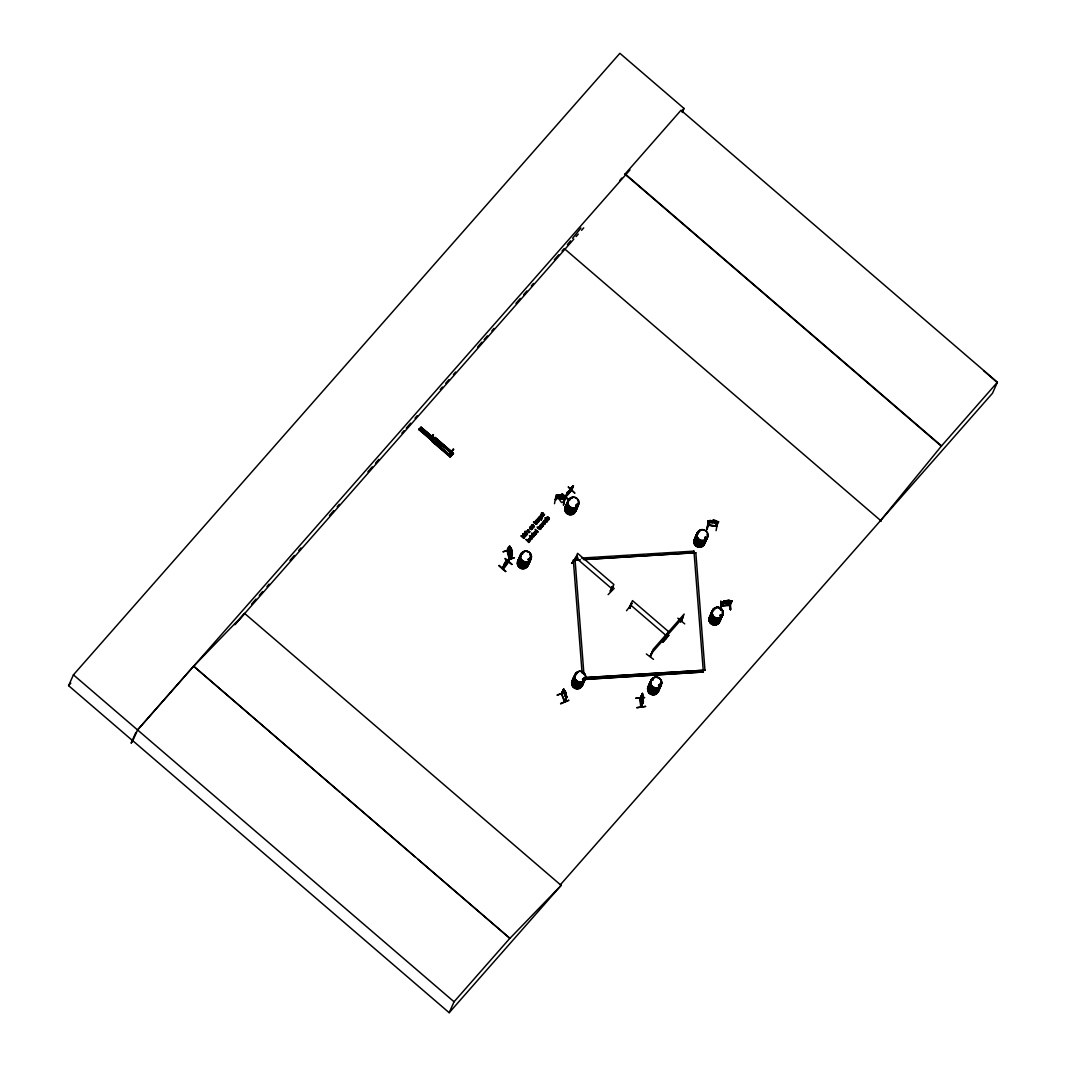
<?xml version="1.0" encoding="UTF-8"?>
<svg xmlns="http://www.w3.org/2000/svg" width="1066" height="1066" viewBox="0 0 1066 1066"><rect width="100%" height="100%" fill="white"/><g stroke="black" fill="none" stroke-linecap="round" stroke-linejoin="round"><path stroke-width="1.5" d="M610.645 591.457L612.084 586.593L612.897 586.886L610.645 591.457L613.869 584.501L577.599 553.321L574.627 560.21M577.426 556.772C576.959 553.227 574.987 561.902 575.413 560.569M610.778 591.443L610.165 591.057M629.313 607.5L630.273 607.913M630.193 607.86L629.713 607.327M665.144 638.148L665.717 638.8L667.769 634.19L667.156 633.657L665.037 638.347L665.93 638.521M537.317 518.915L539.116 521.207L538.063 518.836M542.074 523.366L541.395 523.846L543.54 525.698L542.407 523.513M542.367 523.939L542.248 522.886M543.54 522.646L545.072 523.966L543.593 522.327M537.597 519.289L537.757 518.449M543.247 522.38L543.633 521.274L543.553 522.42M640 698.07L640.133 698.936L640.466 698.19M643.384 701.934L641.239 706.825L641.252 706.025M530.868 535.998L529.416 535.772L532.414 538.357C531.361 537.397 530.548 533.813 533.56 537.064L531.707 535.159M527.15 540.502L526.111 539.489L527.204 540.169M541.008 528.03C540.715 532.414 534.572 525.005 538.33 527.51M538.103 522.273L538.716 521.62L537.251 520.355M542.554 526.551L543.154 526.111L541.475 524.699M424.455 432.45L425.481 433.129M522.753 553.84L522.113 553.64M528.31 562.941L527.803 563.608M529.802 559.77L528.989 558.784L529.069 559.93M529.655 559.304L529.509 560.103M569.844 500.047L570.11 499.261M575.64 505.444L576.639 504.751M576 505.231L576.026 505.511M576.693 673.499L576.506 674.178L576.266 673.392M583.755 680.121L582.729 680.108L582.689 678.935M582.502 679.508L583.049 679.988M583.235 678.616L584.075 679.855M652.698 679.135L652.978 679.935L652.192 679.735M653.085 679.708L652.445 679.149A5.676 5.57 24 0 0 653.231 688.676A5.676 5.57 24 0 0 661.32 683.319A5.597 5.477 24 0 1 653.911 688.942A5.597 5.477 24 0 1 651.406 680.108M658.455 689.342L658.468 688.316M659.881 685.585L658.761 685.518L659.814 685.211M659.841 685.478L659.614 685.811M660.12 685.305L659.374 686.224L658.521 685.411M698.443 532.36L698.616 531.907M698.47 531.774L698.883 532.507M706.212 538.423L705.479 536.998M714.487 609.752L713.594 610.045M721.162 616.188L720.136 616.188L719.99 615.175M721.549 615.722L720.643 614.696M541.568 519.395L541.208 518.223L541.008 518.955M535.785 530.761C539.956 530.535 535.478 534.253 535.825 530.668M529.429 541.088C528.923 542.821 526.497 540.502 527.976 539.729M641.652 696.311L642.758 703.453L641.785 694.792M561.542 694.526L561.329 693.553L564.514 701.934L566.459 696.671L564.594 701.774M561.329 693.62L563.541 689.316L561.942 694.486L561.302 693.793M542.234 526.511L541.421 525.924M543.074 515.811L542.341 517.316M529.789 531.494L529.402 532.36M640.466 698.883L642.425 693.366L643.398 702.028M643.184 698.95L640.879 705.839M640.093 699.003L641.332 706.545M529.229 538.49L530.202 537.744M544.646 520.661C544.846 522.82 546.472 519.089 544.713 520.528M708.623 524.858L710.529 521.047L709.756 520.634L710.556 520.741L708.49 525.458L707.717 525.311L709.836 520.581L718.577 521.807L717.591 521.394M717.618 521.994C719.99 520.315 713.274 526.178 716.392 526.497L718.591 521.7L716.645 523.606L709.196 522.02M710.849 520.514L709.823 520.688M712.821 520.861L711.382 520.888L710.929 521.887L716.579 522.606L717.018 521.607L715.752 521.141M715.979 520.714L713.074 520.235L715.979 520.714L714.7 523.353M531.961 526.138L533.573 527.523L532.121 525.431M533.786 533.6L535.385 534.972L534.039 532.734M707.118 529.456L708.277 520.634L707.211 529.389M707.184 529.482L708.277 520.634M716.086 530.668L717.418 523.419M529.869 540.689L529.456 541.821M538.17 521.967L536.624 522.753M532.094 528.43L531.108 529.162M530.029 527.976L530.522 527.244M509.748 558.011L510.641 557.265L509.681 558.171M510.441 558.717L512.4 554.08L509.721 545.859L507.563 550.536M539.09 517.45L540.395 518.889M539.01 517.756L539.13 518.329M535.239 531.668L535.452 530.442M540.755 526.311L540.822 527.137M556.439 497.529L557.425 497.889L556.545 497.436L557.638 494.93M557.371 497.889L565.153 498.955M557.172 496.116L565.127 496.849M561.915 499.261L557.998 497.702L560.076 496.529L564.047 497.689L563.608 498.675L562.075 498.608M556.106 494.93L554.507 503.685M556.345 499.341L555.573 499.488M565.593 497.969L557.571 497.022M558.144 495.357L557.398 494.917L558.144 495.357L556.199 499.554M558.531 494.97L560.623 495.264M560.529 495.224L560.769 494.691C567.418 496.796 559.57 492.599 560.076 496.529M555.506 499.608C560.356 492.892 560.823 511.907 565.3 496.076L566.219 496.543L563.328 495.743M564.354 498.315L565.513 497.849M565.38 496.663L563.461 505.284L564.993 496.583M531.668 525.605L532.6 524.579M530.828 536.091L531.934 535.092M538.596 517.49L538.583 518.289M540.409 515.678L541.115 514.585M529.602 527.95L530.362 526.857M537.904 519.315L537.717 518.542M575.267 560.703L574.507 560.05L575.187 560.716M575.467 560.463L577.252 556.239M665.024 638.001L665.81 638.414M543.1 515.638L542.914 516.304M680.588 621.358L681.414 621.012M503.312 567.738C510.694 549.11 494.451 583.915 508.562 561.702M507.589 562.342L508.069 561.729M529.762 531.681L529.216 532.547M453.743 449.266L451.224 451.291L449.732 455.035L453.223 449.705M424.881 431.957L424.455 432.823M442.03 445.934L440.231 446.281M575.787 508.935L575.28 509.601M577.159 505.95L576.4 505.964M577.292 505.777L576.466 504.871M583.915 679.535L583.062 679.961M652.165 679.388L652.845 679.655M704.826 537.477L705.172 538.623L706.278 538.183M705.452 538.423L706.172 537.917M720.27 615.095L721.189 615.895M528.509 530.841L527.47 531.268L527.737 530.348A1.479 1.452 24 0 1 528.363 530.068L528.323 530.162A1.479 1.452 24 0 0 527.697 530.442M531.348 538.996L531.588 538.21L531.654 539.289M537.73 522.207L536.998 521.434M542.274 526.417L541.355 526.857M533.533 532.827L534.412 532.041M536.425 521.58L536.291 522.42M529.256 531.881L528.936 531.268M548.564 519.422L548.47 518.449M545.685 522.113L546.845 521.194M531.974 528.816L531.588 527.59M535.758 520.581L535.865 521.181M540.289 525.671L540.542 524.739M417.885 859.249L509.894 938.36L193.599 666.17L137.661 729.797L132.757 740.803L68.597 685.665L73.421 674.845L619.879 53.3L684.039 108.452L682.227 112.503M135.862 732.462L131.091 743.189L133.05 740.937M339.734 792.065L193.599 666.17M431.317 439.978L419.058 429.371L421.003 427.16L433.382 437.633L431.157 440.178L431.837 439.419L419.418 428.972L418.871 429.625L431.21 440.125M420.297 430.477L422.256 428.226M421.123 431.197L423.069 428.985M423.495 433.182L425.414 431.01M424.721 434.288L426.68 432.036M430.304 438.526L431.77 436.82M432.836 435.328L430.891 438.779L433.382 434.995M432.569 435.434L433.476 434.808M432.036 438.739L433.023 438.046M433.342 437.553L420.43 427.839L432.743 438.366M435.048 437.473L453.463 453.303L435.075 437.46L434.435 438.193L452.903 453.956L434.115 438.552M433.835 442.59L436.78 439.219M435.115 443.603L438.006 440.351M438.619 446.694L441.551 443.323M440.511 448.253L443.389 444.988M448.626 454.915L451.211 452.077M452.837 449.772L453.037 449.199M450.718 456.261L450.132 457.127M451.451 454.982L452.344 453.969L451.797 454.982M453.183 453.463L434.608 437.979M453.49 453.29L450.598 456.608M509.894 938.36L561.062 885.46L560.33 884.807L992.486 393.274L997.403 382.241L681.001 110.251L624.929 174.184L941.318 446.174L880.609 520.514M499.194 565.366L505.87 571.376M507.429 551.415L509.761 547.058C503.938 545.832 510.561 567.885 511.92 554.653L511.96 553.814L511.92 554.653M509.401 546.911L507.643 551.415M504.978 558.837L511.853 564.554M510.854 547.937L510.201 547.338L509.761 548.337L511.507 553.694L511.853 550.682C509.268 544.886 513.132 550.576 511.054 552.308L510.894 555.106L510.361 553.894M510.947 547.911L510.214 549.723L511.054 552.308L509.575 548.75L509.508 551.309M505.937 560.356L514.478 557.665L506.07 560.769M509.468 552.215L510.001 553.88M504.951 563.288L502.792 568.458M504.271 565.22L510.054 557.851M507.123 560.769L506.443 562.542L509.055 558.717L508.535 559.437M510.121 554.427L510.88 552.721L510.028 550.136C508.415 550.536 509.974 555.866 510.454 553.867M511.667 553.894L508.042 562.515L502.486 568.071L507.603 562.395L510.121 557.398L509.828 558.198M508.442 562.048L511.96 553.814M511.374 556.585L512 553.6L509.281 546.845M521.154 535.918L524.912 536.118L522.953 533.826L525.418 536.798L521.887 535.812L524.019 538.383L521.154 535.918L524.059 538.29M522.953 533.826L525.818 536.291M525.085 531.174L526.497 531.801M525.032 531.707L524.752 531.921M524.325 538.037L521.847 535.905M527.364 534.506L525.898 535.212M528.35 530.135L527.59 530.015M533.613 527.43L531.454 525.578M529.149 531.987L528.203 532.547L529.256 532.467M533.453 522.113L534.386 522.287L533.8 521.674M534.159 523.139L535.958 524.072M535.292 521.807L534.679 522.553L535.705 523.433M534.679 522.553L535.971 523.646M527.457 540.755L529.029 541.581M533.266 527.87L531.148 525.924M532.92 525.205L534.439 526.484M536.998 520.754L536.544 521.407M531.747 533.333L531.774 534.066L531.787 533.253M537.904 519.542L539.463 520.768M539.356 516.597L541.941 518.462M539.05 517.543C539.769 515.891 541.888 518.822 540.076 519.009M541.235 513.266L541.848 513.799L541.581 512.813L542.168 513.439L542.781 512.706M526.111 539.489L528.763 542.514L529.349 541.848M532.467 533.999L534.319 536.198L532.507 533.906M537.131 523.393L536.811 523.926M535.079 529.336L538.077 531.921M538.676 521.714L536.438 520.181M541.941 514.292L544.366 515.198M541.541 516.73L542.221 514.678M541.515 514.985L541.128 515.118M541.355 516.584L542.674 515.038M536.318 530.402L537.597 531.374M538.277 527.843L539.383 526.551M533.28 533.04L535.119 535.239M544.593 514.252L543.793 514.705M534.226 532.654L536.265 533.946M539.116 527.07L538.583 528.096L540.156 528.923M541.115 525.045L540.822 526.151M545.086 517.956L547.777 520.901L545.126 517.863M544.233 520.661L545.099 519.728M547.378 517.583A1.479 1.452 24 0 1 548.017 517.303L547.271 517.143M555.333 499.528L557.545 494.904L558.584 494.904M545.326 521.967L546.258 520.101M542.954 522.02L544.806 524.232M548.017 517.303L548.071 517.183A1.479 1.452 24 0 0 547.418 517.49L547.218 517.73M558.198 495.05L556.319 499.594M562.595 497.436L559.89 496.956L559.117 498.755L561.835 499.141L564.674 496.276L563.301 495.837M559.65 498.661L561.396 498.968M561.276 494.997L563.021 495.304M562.048 493.904L568.884 499.727M561.129 497.436L563.861 497.542L561.662 497.822L563.248 498.728L558.344 497.889L560.463 497.609L558.824 496.636L561.089 497.595M562.781 497.009L563.661 495.21M564.101 501.14L568.111 491.906L567.352 492.305L565.42 496.636L571.363 490.387M565.753 496.796L567.872 491.706M565.033 499.035L566.086 495.81M571.976 487.149L568.418 492.052L569.177 491.386M570.403 488.988L569.364 490.96L571.909 487.082M570.537 490.813L573.055 485.816L570.896 491M565.766 496.676L571.136 490.067L573.055 485.816M572.868 486.256C574.587 486.776 567.898 495.45 565.66 496.836M574.707 493.105L568.205 486.909L574.787 492.998M576.506 557.785L571.563 563.341M573.335 560.156L579.971 559.877L573.335 560.156L582.089 672.886M574.88 558.477L578.238 558.131M557.278 695.165L565.646 691.967L557.238 695.045M564.913 701.548L566.939 697.017L563.714 688.982L561.622 693.646L564.887 701.628M563.248 689.435L561.569 694.286M564.887 691.501L566.206 693.673L565.02 690.995M563.967 693.713L565.113 690.968M608.113 594.641L614.216 588.365M560.583 703.48L568.924 700.242L560.729 703.88M564.98 696.245L565.966 694.206M564.567 701.934L566.166 696.778M626.515 610.725L632.125 603.529M630.073 607.926L629.393 607.7L632.471 600.611L668.742 631.792L665.517 638.747M132.797 740.723L449.186 1012.7L454.049 1001.773L509.988 938.147M629.993 608.086L629.38 607.567L631.512 603.01L630.073 608.153M653.511 659.348L646.342 653.964M693.886 551.135L581.49 558.064M694.086 552.708L584.928 559.57M695.765 552.734L583.329 559.543M650.42 655.803L652.432 651.446L650.766 656.096M652.672 651.646L650.353 656.469M711.981 523.006L713.167 520.275M713.594 520.514L715.353 520.741M668.808 635.429L663.025 642.078M716.459 526.018L707.837 524.965L716.539 526.124M639.973 698.243L642.292 693.793L640.453 699.003M641.239 706.731L640.493 698.043L642.518 693.353L642.611 694.193M643.131 695.525L642.651 700.042L642.891 696.058M677.816 618.173L684.732 623.876M642.891 696.178L642.678 694.899C643.131 700.242 640.853 716.938 640.026 698.163M642.665 703.453L643.291 701.948M680.468 621.718L682.973 616.721L681.361 621.225M681.187 620.812L684.145 614.096L653.085 649.421L650.287 656.496M683.213 616.921L680.881 621.691M720.776 601.397L721.029 610.272L720.856 601.331M730.063 604.968L721.162 605.675L730.157 604.968M729.237 600.798L732.195 600.878L730.317 602.903L723.441 603.223L722.775 602.85L723.494 601.331M726.506 600.971C722.002 599.185 721.402 607.553 721.962 605.541M724.014 601.597C724.52 597.293 719.83 612.457 723.348 602.743M726.666 600.518L725.986 602.237L728.731 602.063L729.584 600.238L726.412 600.957M729.757 600.864L730.45 609.685L729.85 600.784M729.357 604.968L731.116 600.851L729.117 605.488L729.93 605.541L721.282 605.874M729.93 605.541L732.089 600.798M584.341 679.468L703.427 671.993L584.408 679.335M585.86 677.643L705.026 670.168L584.275 677.616M941.318 446.174L997.403 382.241M540.942 515.291L540.888 516.091M451.411 453.863L451.185 454.036M546.818 517.543L547.378 518.915M650.047 656.083L650.06 656.216M431.943 436.434L432.49 435.714M433.102 435.048L433.076 435.608M449.865 453.676L452.863 449.625M452.25 454.436L451.251 455.449M537.037 521.341L536.758 522.313M541.461 525.831L541.315 526.95M451.384 454.343L451.251 453.703M532.081 525.511L532.88 525.298M528.243 559.01L528.976 558.584M528.723 558.957L528.203 559.663M524.259 533L525.218 532.187M526.671 534.826L526.777 533.693M542.954 516.224L541.581 516.637M546.725 521.447L546.045 522.1M432.143 438.579L432.743 438.153L431.903 439.059M531.787 525.165L532.773 524.605M567.605 493.425L572.935 487.122M538.063 522.433L537.077 523.073M453.476 449.359L452.863 450.172M535.438 521.061L536.291 520.141M539.862 525.551L540.902 524.579M532.374 528.909L531.521 529.629M508.029 560.943L509.175 559.423M570.963 489.361L572.109 487.855M541.608 519.302L540.742 520.048L541.475 520.061M531.694 539.196L530.242 540.022M547.045 521.74L546.378 522.447M549.097 519.502L549.177 518.009M567.832 492.212L573.495 485.63M419.045 429.398L431.837 439.405L419.418 428.972M433.969 441.191L450.745 456.448L432.29 440.658L431.717 441.297L450.198 457.061M452.077 454.955L452.917 453.929M567.352 244.687L570.497 240.849M572.589 238.278L580.957 228.031M619.692 180.594L621.784 178.035M506.963 561.369L505.484 563.621L506.243 562.968M418.898 429.585L419.551 428.852L431.583 439.698M432.33 440.618L434.915 437.606M450.518 456.701L431.97 440.978L450.545 456.661L432.17 440.778L432.743 440.138M452.504 454.409L435.274 439.685M498.835 565.806L505.657 571.629M568.564 500.074L562.102 493.798L568.551 500.087M576.12 557.571L571.643 563.421M612.897 586.886L612.084 586.593M610.178 590.831L610.978 591.177M652.432 651.446L652.152 652.245M667.769 634.19L666.956 633.897M680.774 621.758L680.987 620.985M662.932 642.012L668.768 635.283M449.186 1012.7L561.142 885.366L244.674 613.47L234.826 624.716L573.868 239.077M68.597 685.665L70.809 683.159M137.567 729.997L629.993 169.907M681.867 110.904L684.039 108.452M251.603 604.102L255.987 599.105M259.278 595.374L262.569 591.63M266.953 586.633L269.152 584.141M289.992 560.436L294.376 555.439M298.773 550.456L300.958 547.964M329.487 515.518L333.871 510.534M337.162 506.79L339.348 504.298M367.877 471.852L372.261 466.868M375.552 463.124L378.843 459.379M401.882 433.182L404.067 430.691M406.266 428.186L410.65 423.202M415.034 418.205L417.232 415.713M440.271 389.516L442.457 387.025M445.748 383.28L449.039 379.536M453.436 374.539L455.622 372.047M477.568 347.09L481.952 342.106M484.137 339.614L487.429 335.87M491.826 330.873L494.011 328.381M515.957 303.424L520.341 298.44M523.633 294.696L526.924 290.951M531.308 285.968L533.506 283.463M554.347 259.758L558.731 254.774M562.022 251.03L564.22 248.538L881.355 521.154M576.066 236.585L578.265 234.094M581.556 230.349L583.742 227.844M430.797 438.699L432.09 437.233M449.599 454.915L451.531 452.717M534.386 522.287L534.999 521.554M543.074 512.959L542.461 513.705L543.753 514.798M541.075 516.344L542.101 515.144M525.511 535.399L526.711 534.732M534.399 526.577L532.734 524.699M508.975 558.651L506.83 561.356L508.669 559.517M505.177 563.488L504.418 563.887M568.111 491.906L567.352 492.305M569.804 489.974L571.589 487.948M567.485 493.438L572.042 488.388M530.522 537.837L529.349 538.69M536.225 534.039L535.172 532.387M651.166 653.738L682.227 618.413M421.083 427.093L433.276 437.753M452.877 453.996L434.302 438.299M571.669 487.762L572.549 486.856M508.735 559.344L509.615 558.437M193.506 666.37L244.674 613.47M540.782 528.923L540.142 529.322M536.851 523.832L534.372 522.9M530.388 527.324L530.042 528.136M531.907 528.869L530.575 528.736M537.624 532.507L535.385 531.827M546.911 517.463L547.684 516.85M440.271 445.135L440.978 444.762M548.937 519.595L547.924 519.595M528.043 531.241L528.763 530.708M525.751 533.839L524.285 534.159M546.645 522.193L544.833 522.073M530.095 527.084L532.294 527.79M547.764 518.289L548.457 517.849M537.237 532.24L536.131 531.961M528.003 529.722L527.204 531.668M576.972 506.03L575.747 505.63M529.482 560.036L528.27 559.637M527.976 563.448L527.137 563.568M705.292 537.077L704.799 538.09M576.32 673.299L576.306 674.018M658.815 684.665L660.027 684.905M730.263 602.89L731.556 602.303M528.23 531.628L526.95 530.961M530.015 539.329L530.908 539.409M541.075 514.665L541.755 514.492M563.714 688.982L566.846 697.057M566.459 697.524L566.459 696.671M542.034 527.404L541.208 527.35M508.855 549.35L508.735 548.244L511.467 556.559M510.121 546.645L512.226 553.094M508.988 547.311L511.28 555.266L509.068 548.79M509.761 547.058L509.215 546.392M557.065 496.103L558.371 495.677M424.868 431.996L425.707 432.396L425.134 433.262M576.733 505.91L576.026 505.67M720.523 615.055L721.229 615.322M583.568 680.215L582.782 680.055M548.417 517.929L549.137 518.103M726.519 601.064L724.534 602.33L730.183 601.97L730.636 600.984L729.251 600.891M574.841 560.036L575.36 560.316M526.191 533.653L526.897 533.986M526.138 533.12L527.404 534.119M530.548 526.87L531.867 527.31M642.372 694.579L641.972 693.819M720.829 601.424L720.909 608.793M724.427 601.171L731.929 600.811L731.143 601.157M723.521 603.209L730.25 602.783M730.57 609.672L730.25 600.838L730.45 609.685M539.116 526.644L540.076 526.937M560.596 495.357L559.077 495.277L558.637 496.263L559.89 496.956M531.308 529.562L530.015 528.856M712.834 521.074L715.566 521.421M712.394 522.073L715.113 522.42M716.499 526.417L707.851 525.192M558.571 494.997L566.046 496.45L565.207 496.609M559.45 497.955L562.155 498.422M536.838 532.827L536.091 532.534M530.788 527.284L531.548 527.67M528.216 539.303L529.202 539.796M541.861 517.25L540.635 516.357M530.282 539.942L529.069 539.05M541.715 514.585L542.634 515.131M530.148 537.264L531.108 537.73L529.975 539.423M441.217 444.828L441.964 445.481M539.889 519.369L538.557 517.716M539.356 527.137L540.542 528.376M528.23 539.796L528.909 540.182M507.629 550.376L510.374 558.637M510.028 558.811L507.309 550.669M566.339 698.523L563.075 690.408M722.775 602.85L723.521 603.303M543.527 515.211L542.154 514.052M528.989 539.503L529.855 541.035M625.062 173.878L941.465 445.855M539.596 516.357L541.755 518.236M575.68 557.638L611.951 588.818M630.552 604.942L666.81 636.109M434.861 437.66L453.303 453.49M420.604 427.613L432.969 438.099M451.091 456.048L432.53 440.365L450.971 456.168M505.271 558.477L512.08 564.327M342.253 794.237L415.354 857.091M73.421 674.845L454.049 1001.773M983.572 370.635L997.256 382.547M528.949 540.089L529.402 540.875M709.183 522.113L709.929 522.74M530.215 529.189L529.642 527.857M544.793 522.153L544.3 521.341M565.047 496.849L565.766 497.622M565.033 496.943L565.673 497.609M557.638 497.102L556.905 496.33L557.558 497.116M530.535 528.816L530.082 528.043M541.008 527.337L540.715 526.577M529.136 540.275L529.402 541.035M544.553 521.927L544.233 521.074M510.467 551.668L511.48 553.587L510.587 552.335C512.226 559.157 508.415 547.085 510.214 551.202M564.913 691.607L564.287 690.435L564.194 693.206L565.953 696.658L565.926 694.126M564.394 692.78L565.406 695.298M509.894 548.857L510.174 549.563M643.078 701.615L643.158 702.401L642.771 701.641M695.818 552.601L704.959 670.301M693.953 551.002L703.36 672.126M574.934 558.331L583.955 674.445M511.907 553.627L512.013 555.159M712.235 611.338A5.676 5.57 24 0 0 714.78 620.319A5.676 5.57 24 0 0 722.175 614.696A5.597 5.49 24 0 1 714.86 620.119A5.597 5.49 24 0 1 712.355 611.258M719.51 608.846A5.676 5.57 24 0 1 721.735 610.751M720.669 618.093A5.676 5.57 24 0 1 712.581 623.437A5.676 5.57 24 0 1 711.822 613.789A5.676 5.57 24 0 0 712.608 623.383A5.676 5.57 24 0 0 720.696 618.027M720.123 619.159A5.61 5.503 24 0 1 712.128 624.449A5.61 5.503 24 0 1 711.382 614.909A5.57 5.463 24 0 0 711.542 623.983A5.57 5.463 24 0 0 720.03 620.532M720.136 619.119A5.61 5.503 24 0 1 712.141 624.41A5.61 5.503 24 0 1 711.395 614.869M721.202 616.894A5.676 5.57 24 0 1 713.794 622.531A5.676 5.57 24 0 1 711.249 613.55M660.507 683.026A5.676 5.57 24 0 1 657.509 689.929A5.676 5.57 24 0 1 650.233 687.477A5.676 5.57 24 0 1 651.966 680.148M660.76 684.399A5.597 5.477 24 0 1 652.792 689.662A5.597 5.477 24 0 1 652.046 680.148M661.293 683.199A5.597 5.477 24 0 1 653.325 688.463A5.597 5.477 24 0 1 652.579 678.962M659.188 689.369A5.676 5.57 24 0 1 651.179 693.273A5.676 5.57 24 0 1 649.327 684.572M658.695 688.996A5.583 5.463 24 0 1 650.753 694.246A5.583 5.463 24 0 1 650.007 684.758M659.867 684.305A5.583 5.463 24 0 1 660.16 685.705M659.827 686.664A5.676 5.57 24 0 1 651.739 692.021A5.676 5.57 24 0 1 650.98 682.36M659.228 689.316A5.676 5.57 24 0 1 651.206 693.206A5.676 5.57 24 0 1 649.354 684.505M577.865 504.604A5.597 5.477 24 0 1 571.283 510.348A5.597 5.477 24 0 1 567.272 502.499M568.071 501.313A5.597 5.477 24 0 1 569.151 500.367M577.985 504.538A5.676 5.57 24 0 1 569.897 509.881A5.676 5.57 24 0 1 569.137 500.22M577.119 504.138A5.57 5.463 24 0 1 570.87 511.254A5.57 5.463 24 0 1 567.672 502.259A5.597 5.477 24 0 0 570.87 511.267A5.597 5.477 24 0 0 577.119 504.205A5.597 5.477 24 0 1 570.87 511.267A5.597 5.477 24 0 1 567.632 502.313M578.185 501.806A5.597 5.477 24 0 1 574.308 508.908A5.597 5.477 24 0 1 567.432 504.378A5.597 5.477 24 0 1 572.495 498.075M578.398 503.418A5.597 5.49 24 0 1 573.748 509.202A5.597 5.49 24 0 1 567.432 505.044A5.597 5.49 24 0 1 570.976 498.528M576.053 506.603A5.597 5.477 24 0 1 573.095 513.399A5.597 5.477 24 0 1 565.939 510.987A5.597 5.477 24 0 1 567.645 503.765M576.16 506.51A5.676 5.57 24 0 1 573.162 513.399A5.676 5.57 24 0 1 565.886 510.96A5.676 5.57 24 0 1 567.618 503.632M568.151 502.432A5.676 5.57 24 0 0 568.911 512.093A5.676 5.57 24 0 0 576.999 506.736A5.597 5.477 24 0 1 569.684 512.16A5.597 5.477 24 0 1 567.179 503.325M577.346 505.724A5.57 5.463 24 0 1 570.083 511.24A5.57 5.463 24 0 1 567.592 502.432M530.082 557.198A5.597 5.477 24 0 1 527.124 563.994A5.597 5.477 24 0 1 519.968 561.582A5.597 5.477 24 0 1 521.674 554.373M531.028 557.345A5.676 5.57 24 0 1 526.311 563.221A5.676 5.57 24 0 1 519.902 558.997A5.676 5.57 24 0 1 523.499 552.401M530.055 554.6A5.676 5.57 24 0 1 530.721 555.919M530.228 557.038A5.676 5.57 24 0 1 527.23 563.941A5.676 5.57 24 0 1 519.955 561.502A5.676 5.57 24 0 1 521.687 554.173M531.001 557.225A5.597 5.477 24 0 1 526.364 562.995A5.597 5.477 24 0 1 520.048 558.851A5.597 5.477 24 0 1 523.593 552.348M530.042 554.52A5.597 5.477 24 0 1 530.695 555.812M528.869 562.009A5.597 5.477 24 0 1 522.287 567.752A5.597 5.477 24 0 1 518.289 559.903M519.075 558.717A5.597 5.477 24 0 1 520.155 557.771M529.482 560.623A5.597 5.477 24 0 1 521.527 565.886A5.597 5.477 24 0 1 520.781 556.385M528.963 561.809A5.597 5.49 24 0 1 521.66 567.365A5.597 5.49 24 0 1 519.155 558.504M529.416 560.823A5.597 5.49 24 0 1 522.113 566.379A5.597 5.49 24 0 1 519.595 557.518M584.661 678.696A5.597 5.477 24 0 1 577.372 684.239A5.597 5.477 24 0 1 574.867 675.391M583.941 678.216A5.597 5.477 24 0 1 578.385 685.451A5.57 5.463 24 0 1 573.681 677.523A5.597 5.477 24 0 0 578.385 685.451A5.57 5.463 24 0 0 583.915 678.216A5.597 5.477 24 0 1 580.957 685.065A5.597 5.477 24 0 1 573.801 682.666A5.597 5.477 24 0 1 575.507 675.444A5.597 5.477 24 0 0 574.454 676.324M585.274 677.296A5.597 5.477 24 0 1 580.637 683.079A5.597 5.477 24 0 1 574.321 678.935A5.597 5.477 24 0 1 577.865 672.433M582.129 672.713A5.597 5.477 24 0 1 584.315 674.605M584.808 678.549A5.676 5.57 24 0 1 577.399 684.185A5.676 5.57 24 0 1 574.854 675.204M574.467 676.337A5.57 5.463 24 0 1 575.547 675.404M583.142 682.093A5.597 5.477 24 0 1 575.174 687.357A5.597 5.477 24 0 1 574.427 677.856M574.414 677.71A5.676 5.57 24 0 0 574.521 686.997A5.676 5.57 24 0 0 583.182 683.466A5.676 5.57 24 0 1 574.547 686.944A5.676 5.57 24 0 1 574.441 677.643M583.488 679.388A5.676 5.57 24 0 1 577.106 686.651A5.676 5.57 24 0 1 573.841 677.47M583.462 679.295A5.597 5.477 24 0 1 577.186 686.437A5.597 5.477 24 0 1 573.974 677.403M584.141 679.802A5.57 5.463 24 0 1 576.213 685.052A5.57 5.463 24 0 1 575.467 675.577M706.825 538.503A5.597 5.477 24 0 1 698.31 541.981A5.597 5.477 24 0 1 698.203 532.827M706.971 538.383A5.676 5.57 24 0 1 698.323 541.914A5.676 5.57 24 0 1 698.203 532.627M695.405 537.437A5.57 5.463 24 0 0 700.562 543.98A5.57 5.463 24 0 0 706.385 538.183A5.61 5.503 24 0 1 698.47 543.407A5.61 5.503 24 0 1 697.724 533.866A5.57 5.463 24 0 0 698.536 543.247A5.57 5.463 24 0 0 706.465 538.01M697.724 533.866A5.61 5.503 24 0 0 698.47 543.407A5.61 5.503 24 0 0 706.465 538.117M706.998 538.463A5.597 5.477 24 0 1 697.83 539.636A5.597 5.477 24 0 1 700.122 530.801A5.676 5.57 24 0 0 696.604 537.864A5.676 5.57 24 0 0 703.827 541.381A5.676 5.57 24 0 0 707.278 534.306A5.597 5.477 24 0 1 707.451 537.104M705.505 540.395A5.676 5.57 24 0 1 697.417 545.752A5.676 5.57 24 0 1 696.671 536.091M704.986 541.435A5.61 5.503 24 0 1 697.67 546.991A5.61 5.503 24 0 1 695.165 538.117A5.57 5.463 24 0 0 697.697 546.925A5.57 5.463 24 0 0 704.959 541.408M706.038 539.209A5.676 5.57 24 0 1 698.643 544.833A5.676 5.57 24 0 1 696.098 535.852A5.676 5.57 24 0 0 697.977 544.499A5.676 5.57 24 0 0 705.985 540.595M695.845 536.091A5.57 5.463 24 0 1 697.724 533.959M422.389 432.223L424.335 430.011L422.389 432.223M436.98 445.215L439.898 441.897L436.98 445.215M503.165 551.735L511.707 549.19L503.192 551.775M635.776 698.27L644.69 697.564L635.776 698.297M645.583 706.372L636.682 707.704L645.543 706.465M727.199 600.584L728.957 600.478L727.199 600.584M509.934 558.637L504.631 565.073L509.934 558.637M718.391 621.132A5.61 5.503 24 0 0 721.349 614.309A5.57 5.463 24 0 1 718.391 621.065A5.61 5.503 24 0 1 711.209 618.706A5.61 5.503 24 0 1 712.914 611.471A5.57 5.463 24 0 0 711.262 618.653A5.57 5.463 24 0 0 718.391 621.065M712.941 615.802A5.61 5.503 24 0 0 722.601 615.215A5.61 5.503 24 0 0 717.125 607.247A5.61 5.503 24 0 0 712.941 615.802A5.597 5.477 24 0 0 722.548 615.269A5.597 5.477 24 0 0 717.098 607.327A5.597 5.477 24 0 0 712.927 615.855A5.583 5.463 24 0 0 722.535 615.255A5.583 5.463 24 0 0 717.098 607.34A5.583 5.463 24 0 0 712.941 615.855A5.57 5.463 24 0 0 722.535 615.255A5.57 5.463 24 0 0 717.098 607.354A5.57 5.463 24 0 0 712.941 615.842M718.95 619.146A5.676 5.57 24 0 0 722.402 612.071A5.597 5.49 24 0 1 718.897 619.133A5.597 5.49 24 0 1 711.768 615.668A5.676 5.57 24 0 1 715.179 608.553A5.597 5.49 24 0 0 711.768 615.668A5.676 5.57 24 0 0 718.95 619.146M652.299 690.781A5.583 5.463 24 0 0 660.16 686.957A5.57 5.463 24 0 1 652.299 690.768A5.583 5.463 24 0 1 650.473 682.24A5.57 5.463 24 0 0 652.299 690.768M660.24 685.531A5.583 5.463 24 0 0 659.947 684.119A5.57 5.463 24 0 1 660.227 685.531M651.592 685.571A5.583 5.463 24 0 0 661.2 684.985A5.583 5.463 24 0 0 655.75 677.07A5.583 5.463 24 0 0 651.592 685.571M651.539 685.678A5.583 5.463 24 0 0 661.147 685.078A5.583 5.463 24 0 0 655.71 677.163A5.583 5.463 24 0 0 651.539 685.678A5.57 5.463 24 0 0 661.133 685.078A5.57 5.463 24 0 0 655.71 677.177A5.57 5.463 24 0 0 651.553 685.678M650.78 694.179A5.583 5.463 24 0 0 658.721 688.929A5.57 5.463 24 0 1 650.78 694.179A5.583 5.463 24 0 1 650.033 684.692A5.57 5.463 24 0 0 650.78 694.179M652.219 690.968A5.583 5.463 24 0 0 660.081 687.13A5.57 5.463 24 0 1 652.219 690.955A5.583 5.463 24 0 1 650.393 682.413A5.57 5.463 24 0 0 652.219 690.955M568.778 505.59A5.597 5.477 24 0 0 578.398 505.004A5.597 5.477 24 0 0 572.948 497.062A5.597 5.477 24 0 0 568.778 505.59M568.751 505.684A5.57 5.463 24 0 0 578.332 505.097A5.57 5.463 24 0 0 572.895 497.196A5.57 5.463 24 0 0 568.751 505.684M567.965 514.212A5.597 5.477 24 0 0 575.853 510.374A5.57 5.463 24 0 1 567.978 514.185A5.597 5.477 24 0 1 566.139 505.644A5.57 5.463 24 0 0 567.978 514.185M526.711 564.927A5.597 5.477 24 0 0 529.669 558.131A5.57 5.463 24 0 1 526.711 564.9A5.597 5.477 24 0 1 519.555 562.515A5.597 5.477 24 0 1 521.261 555.306A5.57 5.463 24 0 0 519.582 562.502A5.57 5.463 24 0 0 526.711 564.9M521.301 559.597A5.597 5.477 24 0 0 530.921 559.01A5.597 5.477 24 0 0 525.458 551.069A5.597 5.477 24 0 0 521.301 559.597A5.57 5.463 24 0 0 530.855 559.104A5.597 5.477 24 0 0 525.418 551.175A5.597 5.477 24 0 0 521.247 559.703A5.597 5.477 24 0 0 530.868 559.104A5.57 5.463 24 0 0 525.418 551.202A5.57 5.463 24 0 0 521.274 559.69M521.167 568.484A5.597 5.477 24 0 0 528.456 562.941A5.57 5.463 24 0 1 521.167 568.471A5.597 5.477 24 0 1 518.662 559.65A5.57 5.463 24 0 0 521.167 568.471M523.313 565.46A5.597 5.477 24 0 0 529.882 559.717A5.57 5.463 24 0 1 523.313 565.433A5.597 5.477 24 0 1 519.302 557.611A5.57 5.463 24 0 0 523.313 565.433M521.181 555.479A5.597 5.477 24 0 0 520.101 556.425A5.57 5.463 24 0 1 521.194 555.506M575.573 679.682A5.597 5.477 24 0 0 585.194 679.082A5.597 5.477 24 0 0 579.731 671.154A5.597 5.477 24 0 0 575.573 679.682M575.547 679.775A5.57 5.463 24 0 0 585.127 679.175A5.57 5.463 24 0 0 579.691 671.274A5.57 5.463 24 0 0 575.547 679.775M574.774 688.276A5.583 5.463 24 0 0 582.716 683.026A5.57 5.463 24 0 1 574.774 688.276A5.583 5.463 24 0 1 574.028 678.802A5.57 5.463 24 0 0 574.774 688.276M697.777 538.117A5.61 5.503 24 0 0 707.438 537.517A5.61 5.503 24 0 0 701.961 529.549A5.61 5.503 24 0 0 697.777 538.117A5.57 5.463 24 0 0 707.371 537.557A5.57 5.463 24 0 0 701.948 529.655A5.57 5.463 24 0 0 697.79 538.143"/></g></svg>
